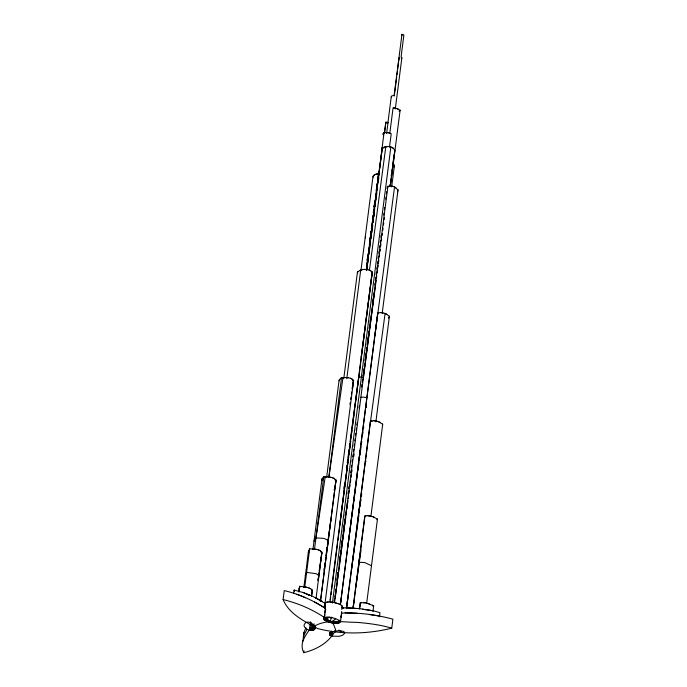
<?xml version="1.0" encoding="UTF-8"?>
<svg xmlns="http://www.w3.org/2000/svg" width="687" height="687" viewBox="0 0 687 687"><rect width="100%" height="100%" fill="white"/><g stroke="black" fill="none" stroke-linecap="round" stroke-linejoin="round"><path stroke-width="1.03" d="M327.991 621.649C318.734 618.772 326.076 615.646 331.486 617.622A14.848 6.578 7.3 0 1 335.857 618.772C348.06 623.856 331.89 624.2 327.991 621.649L327.991 619.657M337.515 623.246L337.532 621.34M327.021 621.288L327.055 618.291M383.337 135.064L383.157 133.596L384.067 132.488L388.541 132.814L391.238 133.759L389.486 147.138M391.667 186.89L394.304 166.331L393.891 164.76L392.827 163.772L392.552 165.825M338.33 623.178L338.373 621.288M326.136 620.911L326.213 617.905M309.734 630.4L306.952 629.283L304.865 627.403A14.848 6.578 7.3 0 1 304.032 625.273C306.849 615.518 323.371 631.319 309.734 630.4L309.828 627.643M310.455 630.52L310.524 628.588M310.618 625.685L310.679 623.753M299.06 588.347L299.128 589.489L299.635 586.286L306.874 587.333L310.687 588.716L312.302 590.21L311.546 596.101M311.159 630.563L311.228 628.657M325.355 620.516L325.466 617.51M339.026 623.057L339.103 620.919M311.838 630.546L311.95 627.703M312.473 630.451L312.645 626.699M331.495 636.119C322.658 630.134 352.895 628.339 342.324 635.346A14.848 6.578 7.3 0 1 338.785 636.325L331.495 636.119L331.718 631.224M397.661 69.413L399.087 57.545M401.895 35.587L401.964 34.35A2.782 1.237 7.3 0 1 403.896 34.934L401.088 56.892L401.852 57.854L395.308 108.915M313.066 630.297L313.281 626.037M324.779 607.875C322.598 600.24 330.344 601.812 334.569 602.636C336.759 603.461 343.268 604.294 342.006 607.471L341.825 609.481M324.676 620.121L324.839 617.115M341.679 613.156C357.875 612.297 376.467 614.728 392.904 619.167L391.753 628.15C367.743 634.187 341.679 634.728 317.695 628.579C304.685 621.495 289.064 614.058 283.104 599.571L284.255 590.597C298.931 594.075 312.963 600.266 325.595 608.493L324.444 617.467M302.727 641.126L304.101 634.831L306.823 629.696M303.259 637.416L303.86 632.736L305.844 627.798M330.876 635.887L331.108 631.946M313.59 630.073L313.847 625.848M324.127 619.726L324.264 617.725M314.045 629.781L314.268 626.647M330.361 635.612L330.584 632.65M314.431 629.438L314.689 626.321M323.714 619.331L323.886 617.338M329.966 635.312L330.232 632.341M385.39 123.102L385.673 123.832L385.871 122.14L388.035 122.432L386.635 133.407M381.508 148.624C384.9 145.309 395.016 145.721 394.647 151.552M341.456 613.5L341.637 611.49M314.732 629.043L315.015 625.951M329.7 634.986L329.906 632.993M314.938 628.596L315.153 626.553M323.44 618.961L323.646 616.969M365.269 237.496L365.596 236.543L365.45 237.994M329.554 634.633L329.794 632.641M322.297 480.745L321.954 479.157L323.766 476.915C327.897 476.924 333.152 476.563 336.012 480.153L320.52 601.116M324.573 608.639L325.741 602.525M293.718 592.967L294.096 590.064L303.259 592.546L312.774 596.368L325.295 603.504L324.839 607.025M298.897 592.057L299.635 586.286M305.406 575.878L308.42 551.249L309.657 548.801C313.804 549.205 319.043 548.69 321.963 552.288L318.356 579.802M304.736 587.222L309.657 548.801M312.92 549.677L321.954 479.157M314.457 549.548L323.766 476.915M283.104 599.571C301.361 604.036 318.888 612.237 333.461 624.182L335.625 629.739C329.889 642.242 316.716 649.558 303.817 652.65L304.049 650.855M311.503 595.904L312.242 590.133L311.477 589.978M326.66 477.156L339.077 380.272L341.542 377.652C345.57 377.472 350.851 376.905 353.599 380.546L324.985 603.675M328.858 476.675L341.542 377.652M309.485 630.331L310.326 623.762M343.749 378.717L357.438 272.241C361.079 268.583 368.85 268.17 372.302 272.284L367.408 310.464M316.037 598.532L321.894 552.202L320.769 551.979M313.71 626.527L314.071 623.77M346.78 378.683L360.718 269.931M361.027 269.879L372.981 176.559L374.87 174.575L379.413 173.605M320.46 601.048L335.96 480.084L335.247 479.947M366.54 265.474L366.806 263.353M367.219 260.167L367.485 258.046M369.932 238.956L370.207 236.835M370.611 233.657L370.886 231.536M372.646 217.745L372.921 215.624M373.333 212.446L373.599 210.325M374.011 207.139L374.415 203.962M377.541 179.565L377.816 177.444M366.437 270.111L384.067 132.488M366.54 269.957L382.264 147.945M384.462 133.115L385.871 122.14L384.445 133.123M387.872 123.162L391.281 96.566M401.964 34.35L394.106 95.639A2.782 1.237 7.3 0 0 391.624 97.219M394.261 95.982L396.708 76.85M396.983 74.728L397.395 71.534M329.854 601.846L372.114 272.009L371.418 272.026L371.925 271.751M330.327 599.957L330.73 596.78M331.005 594.659L331.409 591.473M331.684 589.352L337.661 542.696M337.935 540.575L340.374 521.485M340.649 519.363L341.053 516.186M341.327 514.065L342.418 505.58M342.684 503.459L343.096 500.282M343.363 498.161L348.661 456.803M348.936 454.682L350.705 440.891L339.696 525.048M351.383 435.592L350.645 439.56M351.65 433.471L352.062 430.294M352.328 428.173L353.419 419.688M353.693 417.567L354.097 414.381M354.372 412.26L354.775 409.083M355.05 406.962L355.454 403.784M355.729 401.663L362.384 349.7M362.659 347.579L364.419 333.796M364.694 331.675L365.098 328.489M365.372 326.368L365.776 323.191M366.051 321.069L367.141 312.585M328.807 621.915L329.013 620.301L329.03 621.993M332.439 603.031L390.877 146.846M330.499 621.855L331.074 617.364L332.01 617.33L330.988 618.051M334.286 601.005L334.56 598.884L334.174 602.087M337.008 579.794L337.274 577.673M337.686 574.495L337.952 572.374M339.722 558.591L339.996 556.47M340.4 553.284L340.675 551.163M341.078 547.986L341.353 545.864M341.757 542.678L342.032 540.566M342.435 537.38L342.71 535.259M343.114 532.082L343.388 529.96M343.792 526.774L344.067 524.653M344.479 521.476L344.745 519.355M345.157 516.177L345.424 514.056M348.008 493.91L348.275 491.789M348.687 488.603L348.962 486.482M350.722 472.699L350.997 470.578M351.401 467.4L351.675 465.279M352.079 462.093L352.354 459.972M352.757 456.795L353.032 454.674M353.436 451.496L353.711 449.375M354.123 446.189L354.389 444.068M354.801 440.891L355.067 438.77M355.48 435.584L355.746 433.471M356.158 430.285L356.424 428.164M356.836 424.987L357.111 422.866M359.009 408.018L359.284 405.897M361.723 386.815L361.997 384.694M362.401 381.508L362.676 379.387M363.088 376.21L363.354 374.089M363.767 370.911L364.033 368.79M364.445 365.604L364.711 363.483M365.123 360.306L365.39 358.185M365.802 354.999L366.077 352.878M366.48 349.7L366.755 347.579M367.159 344.402L367.433 342.281M367.837 339.095L368.112 336.974M368.515 333.796L368.79 331.675M369.194 328.498L369.469 326.377M370.01 322.134L370.284 320.013M372.732 300.923L372.998 298.802M373.41 295.625L373.676 293.504M374.767 285.019L375.033 282.898M375.445 279.721L375.72 277.6M376.124 274.414L376.399 272.292M376.802 269.115L377.077 266.994M377.481 263.817L377.756 261.695M378.159 258.51L378.434 256.388M378.838 253.211L379.112 251.09M379.516 247.904L379.791 245.783M380.203 242.605L380.469 240.484M380.881 237.307L381.148 235.186M383.732 215.04L383.999 212.918M384.411 209.733L384.686 207.611M385.768 199.136L386.042 197.014M386.446 193.828L386.721 191.707M387.125 188.53L387.399 186.409M334.595 602.465L387.906 186.314L391.59 186.143L394.544 186.933L398.013 189.887L382.255 312.911M331.752 636.188L332.328 631.697M392.663 164.674L394.51 152.608M390.345 186.538L400.126 110.152L395.377 108.057L393.067 107.868L389.778 133.553L390.534 133.57M334.457 631.988L334.543 631.293L335.436 632.057M340.391 604.457L377.738 312.903L380.83 312.594L385.098 313.409L389.409 316.252L375.875 421.887M340.494 621.692L341.645 612.71M346.48 607.943L370.439 420.933L373.539 420.65L377.902 421.432L382.719 424.145L370.937 516.066M346.609 607.986L370.576 420.916L372.217 421.586M352.989 608.21L364.797 515.989L367.906 515.722L372.26 516.469L377.464 519.063L366.643 603.512M353.144 608.27L364.969 515.963L365.81 515.843M359.456 608.699L360.211 602.808L365.561 602.817L373.711 605.762L372.972 611.542M359.593 608.957L360.383 602.782L361.225 602.671M379.43 616.806L379.963 612.649L374.132 611.018L359.327 608.613L341.765 607.72L343.655 608.313M303.499 635.544L303.86 632.736M366.566 265.362L366.841 263.241M367.253 260.055L367.528 257.926M370.679 233.494L370.954 231.373M373.427 212.257L373.702 210.128M374.114 206.942L374.389 204.82M376.175 191.012L376.45 188.882M376.862 185.696L377.137 183.575M377.549 180.389L377.962 177.203M366.583 266.324L366.995 263.138M367.27 261.008L367.682 257.823M367.957 255.693L368.232 253.572M368.644 250.386L368.919 248.256M369.331 245.07L369.606 242.949M370.027 239.754L370.302 237.633M370.714 234.447L371.126 231.261M371.401 229.132L371.676 227.011M372.088 223.816L372.363 221.695M372.775 218.509L373.05 216.379M374.286 206.821L374.561 204.692M374.836 202.571L375.111 200.441M375.523 197.255L375.798 195.134M376.347 190.883L376.631 188.753M377.043 185.567L377.318 183.446M377.73 180.252L378.348 173.631M366.497 268.188L378.735 173.656M366.575 269.235L382.358 147.791M303.809 587.54L305.552 574.306L306.625 572.434L315.659 573.611A6.853 3.031 7.3 0 1 318.004 574.899L318.502 575.405M366.832 270.094L367.253 266.908M367.674 263.722L368.515 257.35M368.936 254.164L369.22 252.035M369.64 248.849L369.924 246.727M370.345 243.542L370.619 241.412M371.04 238.226L371.323 236.105M371.744 232.919L372.028 230.798M372.448 227.612L372.723 225.482M373.144 222.296L373.427 220.175M373.848 216.989L374.132 214.859M361.156 357.498L372.302 272.284M363.337 378.116L374.097 296.131M374.381 294.01L376.193 280.202M376.476 278.08L376.751 275.959M377.172 272.773L377.455 270.644M377.876 267.458L378.151 265.337M378.434 263.215L378.855 260.03M379.276 256.844L379.55 254.722M379.971 251.536L380.255 249.407M380.667 246.221L380.95 244.1M381.371 240.914L381.646 238.793M382.066 235.607L382.35 233.486M382.771 230.3L383.045 228.17M383.466 224.984L383.75 222.863M384.17 219.677L384.445 217.556M335.093 598.549L344.47 527.376M344.754 525.254L345.166 522.068M345.449 519.939L345.87 516.753M346.145 514.632L346.566 511.446M346.849 509.316L347.27 506.13M347.545 504.009L347.966 500.823M348.249 498.693L348.67 495.507M348.944 493.386L349.365 490.2M349.786 487.014L350.069 484.885M350.344 482.763L350.765 479.578M351.048 477.448L351.469 474.262M351.744 472.141L352.027 470.011M353.848 456.202L354.123 454.081M389.855 186.34L390.122 184.288M390.525 181.205L390.8 179.161M391.204 176.078L391.47 174.026M391.882 170.951L392.148 168.899M390.156 186.478L394.759 151.243M374.922 335.393L394.544 186.933L395.97 187.903M347.897 546.405L357.566 473.231M357.841 471.11L358.262 467.933M358.545 465.812L358.966 462.626M359.249 460.505L359.662 457.327M359.945 455.206L360.366 452.02M360.649 449.899L361.07 446.722M361.345 444.601L361.766 441.415M362.753 433.995L363.028 431.874M363.449 428.697L363.732 426.575M366.248 407.485L366.532 405.364M341.087 617.656L341.362 615.569M341.13 616.771L341.688 612.89M366.575 270.128L372.646 224.52M372.929 222.399L373.35 219.213M373.634 217.092L374.054 213.906M374.475 210.729L374.758 208.608M375.042 206.486L375.463 203.3M375.746 201.179L376.167 198.002M376.45 195.881L376.871 192.695M378.571 179.968L378.846 177.847M352.568 388.301L353.599 380.546L352.86 380.426M369.46 270.103L385.785 146.812M343.826 488.423L344.11 486.31M346.66 467.229L346.944 465.108M347.227 462.986L347.648 459.809M347.931 457.688L348.361 454.511M348.644 452.389L349.065 449.212M349.348 447.091L349.777 443.914M350.061 441.793L350.482 438.607M350.765 436.494L358.726 376.888L361.388 377.06L363.303 378.099M361.766 386.85L362.049 384.737M362.332 382.625L362.753 379.456M363.028 377.343L363.449 374.175M363.732 372.062L364.153 368.893M364.436 366.781L364.857 363.612M365.132 361.499L365.553 358.331M365.836 356.218L366.257 353.049M366.532 350.937L366.952 347.768M367.236 345.655L367.657 342.487M367.94 340.374L374.664 289.665M334.878 596.805L335.162 594.693M335.582 591.524L335.857 589.412M336.278 586.243L336.561 584.13M336.982 580.962L337.403 577.793M337.686 575.672L338.107 572.503M338.382 570.39L338.665 568.278M339.086 565.109L339.507 561.94M339.782 559.828L347.639 500.668M349.966 404.591L350.25 402.488M350.671 399.345L350.954 397.249M351.375 394.098L351.658 392.002M352.079 388.859L352.362 386.755M352.783 383.612L353.204 380.469M360.177 450.526L358.863 460.797M341.224 598.437L340.4 604.603L377.807 312.894L378.374 313.135M370.302 423.089L385.098 313.409L386.944 314.345M351.349 570.991L358.322 519.32M358.605 517.208L358.897 515.104M359.318 511.935L359.602 509.831M360.031 506.663L360.314 504.559M360.744 501.39L361.027 499.286M361.456 496.117L361.74 494.013M334.878 488.483L336.012 480.153M327.064 549.497L328.197 541.158L327.295 540.128A6.587 2.92 7.3 0 0 322.804 538.273L315.951 537.921L314.071 540.703A6.587 2.92 7.3 0 0 314.182 541.236M323.886 570.339L324.178 568.235M324.608 565.075L324.899 562.962M325.337 559.802L325.629 557.698M325.921 555.585L326.359 552.425M326.643 550.321L327.081 547.161M327.373 545.057L327.811 541.897M328.103 539.784L331.005 518.719M360.177 502.077L358.528 514.941M346.488 608.004L348.137 596.101M355.9 586.732L361.053 549.892M329.013 476.692L342.968 377.558L340.778 378.168M305.32 575.397L305.552 574.306M324.633 608.33L325.432 602.774M317.763 580.378L318.072 578.274M318.382 576.178L318.845 573.027M319.154 570.923L319.464 568.827M319.773 566.723L321.782 553.069M383.045 134.343L383.157 133.596M394.312 165.807L394.149 166.881L394.304 166.331M359.997 554.787L358.82 562.627L360.864 562.387A6.836 3.031 7.3 0 1 365.244 562.799L371.487 565.71M352.998 608.287L354.02 601.426M315.951 537.921L325.217 476.881L323.122 477.456M398.013 189.887L397.498 191.819M324.685 612.856L325.492 608.519M324.238 617.527L324.788 614.788M308.575 550.673L308.738 552.752M321.885 479.698L322.177 478.59M298.751 591.052L298.957 590.356M311.245 595.603L311.812 593.508M389.16 316.896L389.409 316.252M360.022 605.582L359.945 606.149M303.817 652.65C298.321 642.723 307.235 633.474 312.207 625.797M339.584 379.233L339.103 380.77M310.567 629.198L313.804 625.84M382.35 424.764L382.719 424.145M399.542 110.908L400.126 110.152M388.404 318.081L388.851 317.523M378.219 174.266L378.846 173.622L378.125 174.3L377.343 173.768L375.609 174.249M342.006 607.471L342.478 606.922M373.256 176.001L374.192 174.987M310.06 625.84L311.142 624.715M357.438 272.241L358.313 271.365M399.13 111.242L399.851 110.538M376.862 519.647L377.464 519.063M313.272 626.879C325.836 618.609 342.22 622.362 356.51 622.336C368.387 623.298 380.297 624.775 391.753 628.15M331.435 621.821L335.642 618.918M373.711 605.762L372.878 606.312L372.431 605.17M337.592 621.675L339.971 620.129M311.426 589.97L311.855 589.686M381.878 148.194L383.037 147.456M335.101 479.921L335.6 479.629M352.508 380.418L353.204 380.014M329.966 621.434L330.593 621.168M362.702 609.309L370.688 610.279M326.299 618.704L329.691 617.295M325.217 609.919L325.793 609.755M359.825 270.412L362.126 269.768M299.386 586.99L301.284 586.458M360.366 397.412L363.449 397.077L366.944 397.696M326.772 602.147L328.283 601.967M384.772 146.966L386.953 146.709M382.96 147.945L383.896 147.963M364.806 269.553L367.064 269.553M385.003 132.479L386.858 132.565M345.029 612.735L357.661 613.354M346.179 607.737L355.067 608.21M362.461 609.292L364.694 609.549M345.767 377.507L348.249 377.713M367.906 515.722L370.121 515.937M373.539 420.65L375.763 420.865M380.83 312.594L383.054 312.825M330.172 601.992L332.319 602.216M390.482 186.074L392.706 186.314M393.831 107.876L395.377 108.057M363.329 602.559L365.561 602.817M320.202 601.219L322.263 601.451L316.02 597.939M328.068 476.95L330.619 477.267M314.182 549.111L316.664 549.445M369.297 614.504L379.817 616.084M333.882 489.831L334.689 489.986M304.393 586.861L306.874 587.333M334.569 602.636L336.767 603.22M388.541 132.814L390.018 133.201M307.037 594.332L309.657 595.363L303.259 592.546M367.682 603.323L369.907 604.088M365.432 461.071L366.154 461.321M296.836 594.264L305.681 597.776M396.863 108.443L398.262 109.01M372.26 516.469L374.295 517.32M377.902 421.432L379.963 422.325M308.927 587.917L310.687 588.716M369.082 269.957L370.834 270.755M338.777 603.916L340.443 604.689M350.361 378.219L352.087 379.026M332.757 477.834L334.475 478.641M318.691 549.978L320.382 550.794M314.612 602.035L323.44 607.059M391.873 147.353L393.548 148.444M387.906 186.314L388.498 186.761M372.981 176.559L373.702 177.143M338.906 630.022L341.8 632.469M392.827 163.772L393.891 164.76M341.671 605.487L342.358 606.252M332.019 634.11L332.663 635.011M310.49 621.812L312.989 626.158M357.326 272.679L357.532 273.177M394.553 149.543L394.956 150.59M294.096 590.064L294.457 591.464M333.444 621.039L333.478 622.989M334.543 621.194L334.578 623.126M335.608 621.297L335.625 623.221M336.613 621.349L336.613 623.255M401.852 57.854A2.782 1.237 7.3 0 1 401.448 58.429M399.74 58.816A2.782 1.237 7.3 0 1 399.027 58.781"/></g></svg>
